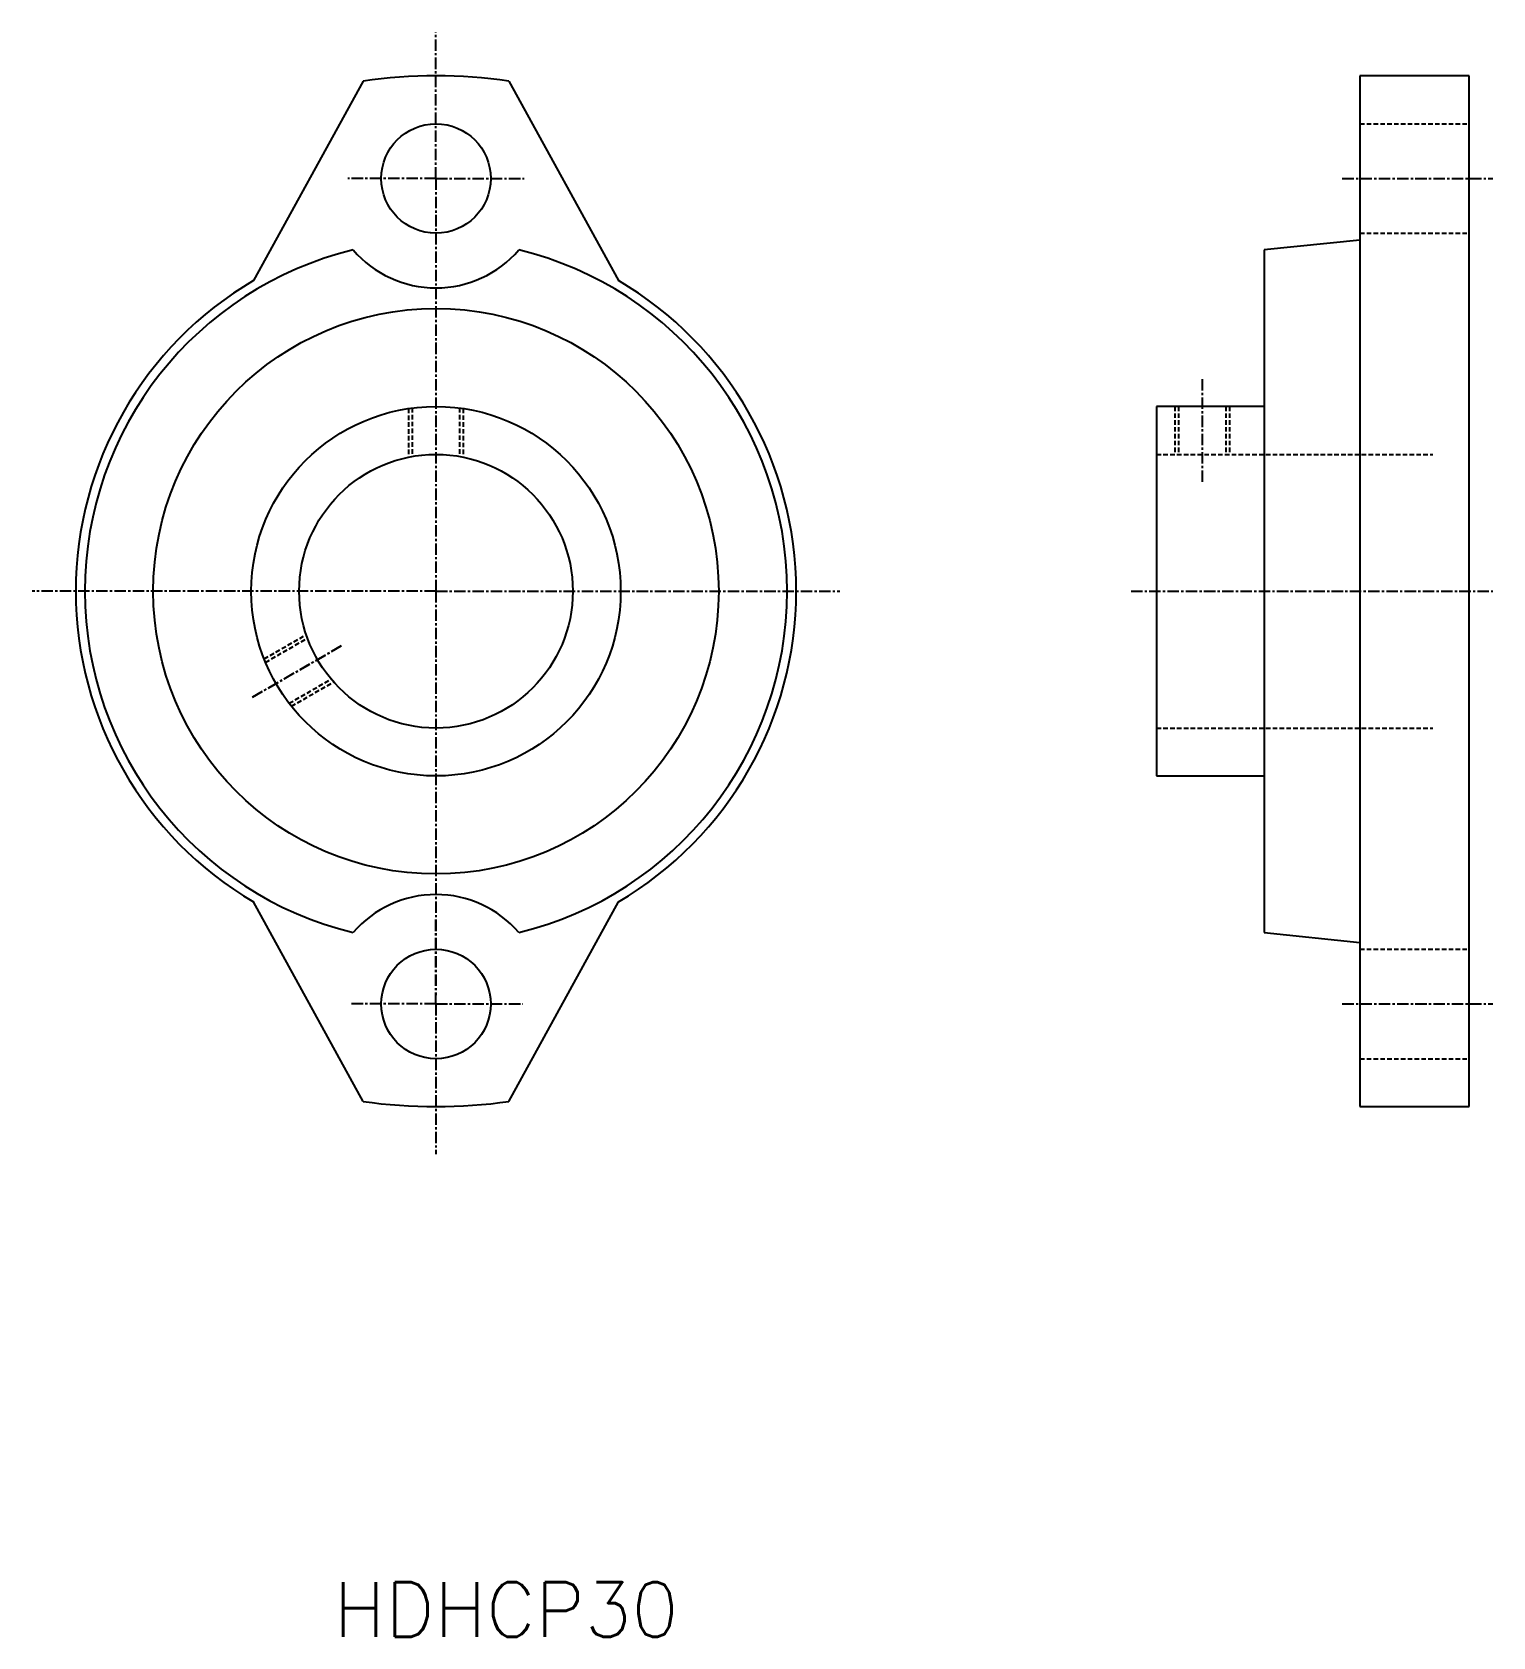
# Model space of a CAD drawing. Extents: x -22854 to -19844, y 30600 to 37551.
# Drawn here: x -22853.6 to -22693.4, y 37375 to 37550.9 of the extents above; entities outside this region: 1.
import ezdxf
from ezdxf.enums import TextEntityAlignment as Align

# ---------------------------------------------------------------- set-up
doc = ezdxf.new("R2010")
doc.units = 0
doc.header["$PDMODE"] = 1
doc.linetypes.add('CENTER', pattern=[2, 1.25, -0.25, 0.25, -0.25])
doc.linetypes.add('DASHED', pattern=[0.75, 0.5, -0.25])
doc.layers.get('0').update_dxf_attribs({"linetype": 'CONTINUOUS'})
doc.layers.add('CENTER', color=1, linetype='CENTER')
doc.styles.add('MISUMI', font='txt.shx')

msp = doc.modelspace()

# ---------------------------------------------------------------- linework, layer by layer
at = {"color": 7, "linetype": 'CONTINUOUS'}
for p, q in [((-22696.04, 37546.14), (-22708.04, 37546.14)), ((-22708.04, 37546.14), (-22708.04, 37433.14)), ((-22696.04, 37433.14), (-22696.04, 37546.14)), ((-22817.34, 37545.57), (-22829.34, 37523.7)), ((-22801.34, 37545.57), (-22789.34, 37523.7)), ((-22708.04, 37528.14), (-22718.54, 37527.05)), ((-22718.54, 37527.05), (-22718.54, 37452.23)), ((-22730.34, 37509.89), (-22730.34, 37469.39)), ((-22718.54, 37509.89), (-22730.34, 37509.89)), ((-22730.34, 37469.39), (-22718.54, 37469.39)), ((-22817.34, 37433.71), (-22829.34, 37455.58)), ((-22801.34, 37433.71), (-22789.34, 37455.58)), ((-22718.54, 37452.23), (-22708.04, 37451.14)), ((-22708.04, 37433.14), (-22696.04, 37433.14))]:
    msp.add_line(p, q, dxfattribs=at)
at = {"color": 3, "linetype": 'DASHED'}
for p, q in [((-22708.04, 37540.89), (-22696.04, 37540.89)), ((-22708.04, 37528.89), (-22696.04, 37528.89)), ((-22812.35, 37509.66), (-22812.35, 37504.33)), ((-22811.94, 37509.72), (-22811.94, 37504.41)), ((-22806.76, 37509.72), (-22806.76, 37504.42)), ((-22806.35, 37509.67), (-22806.35, 37504.34)), ((-22728.34, 37509.89), (-22728.34, 37504.64)), ((-22727.93, 37509.89), (-22727.93, 37504.64)), ((-22722.74, 37509.89), (-22722.74, 37504.64)), ((-22722.34, 37509.89), (-22722.34, 37504.64)), ((-22730.34, 37504.64), (-22700.04, 37504.64)), ((-22828.18, 37482.22), (-22823.57, 37484.89)), ((-22828.03, 37481.84), (-22823.43, 37484.5)), ((-22825.43, 37477.35), (-22820.83, 37480.01)), ((-22825.18, 37477.03), (-22820.57, 37479.69)), ((-22730.34, 37474.64), (-22700.04, 37474.64)), ((-22708.04, 37450.39), (-22696.04, 37450.39)), ((-22708.04, 37438.39), (-22696.04, 37438.39))]:
    msp.add_line(p, q, dxfattribs=at)
at = {"color": 7, "linetype": 'CONTINUOUS'}
for centre, radius in [((-22809.34, 37534.89), 6), ((-22809.34, 37489.64), 31), ((-22809.34, 37489.64), 20.25), ((-22809.34, 37489.64), 15), ((-22809.34, 37444.39), 6)]:
    msp.add_circle(centre, radius, dxfattribs=at)
for centre, radius, start, end in [((-22809.34, 37489.64), 56.5, 81.86, 98.14), ((-22809.34, 37489.64), 38.5, 103.6518, 256.3482), ((-22809.34, 37534.89), 12, 220.7789, 319.2211), ((-22809.34, 37489.64), 38.5, 283.6518, 76.3482), ((-22809.34, 37489.64), 39.5, 120.4196, 239.5804), ((-22809.34, 37489.64), 39.5, 300.4196, 59.5804), ((-22809.34, 37444.39), 12, 40.7789, 139.2211), ((-22809.34, 37489.64), 56.5, 261.86, 278.14)]:
    msp.add_arc(centre, radius, start, end, dxfattribs=at)
msp.add_point((-19844.35, 30599.58), dxfattribs=at)
at = {"layer": 'CENTER', "color": 1, "linetype": 'CENTER'}
for p, q in [((-22809.34, 37534.89), (-22809.34, 37550.94)), ((-22809.34, 37534.89), (-22819.02, 37534.89)), ((-22809.35, 37534.89), (-22809.35, 37489.64)), ((-22809.34, 37534.89), (-22799.66, 37534.89)), ((-22809.34, 37534.89), (-22809.34, 37525.21)), ((-22709.96, 37534.89), (-22693.45, 37534.89)), ((-22725.34, 37512.89), (-22725.34, 37501.64)), ((-22809.34, 37489.64), (-22853.63, 37489.64)), ((-22809.34, 37489.64), (-22765.05, 37489.64)), ((-22809.34, 37489.64), (-22809.34, 37445.35)), ((-22733.13, 37489.64), (-22693.45, 37489.64)), ((-22819.73, 37483.64), (-22829.47, 37478.02)), ((-22829.47, 37478.02), (-22819.73, 37483.64)), ((-22809.34, 37444.39), (-22809.34, 37453.9)), ((-22809.34, 37444.39), (-22818.84, 37444.39)), ((-22809.34, 37444.39), (-22799.83, 37444.39)), ((-22809.34, 37444.39), (-22809.34, 37427.93)), ((-22709.96, 37444.39), (-22693.45, 37444.39))]:
    msp.add_line(p, q, dxfattribs=at)

# ---------------------------------------------------------------- texts
at = {"color": 7, "linetype": 'CONTINUOUS', "style": 'MISUMI'}
msp.add_text('HDHCP30', height=6, dxfattribs=at).set_placement((-22801.65, 37375), align=Align.CENTER)

doc.saveas('drawing.dxf')
